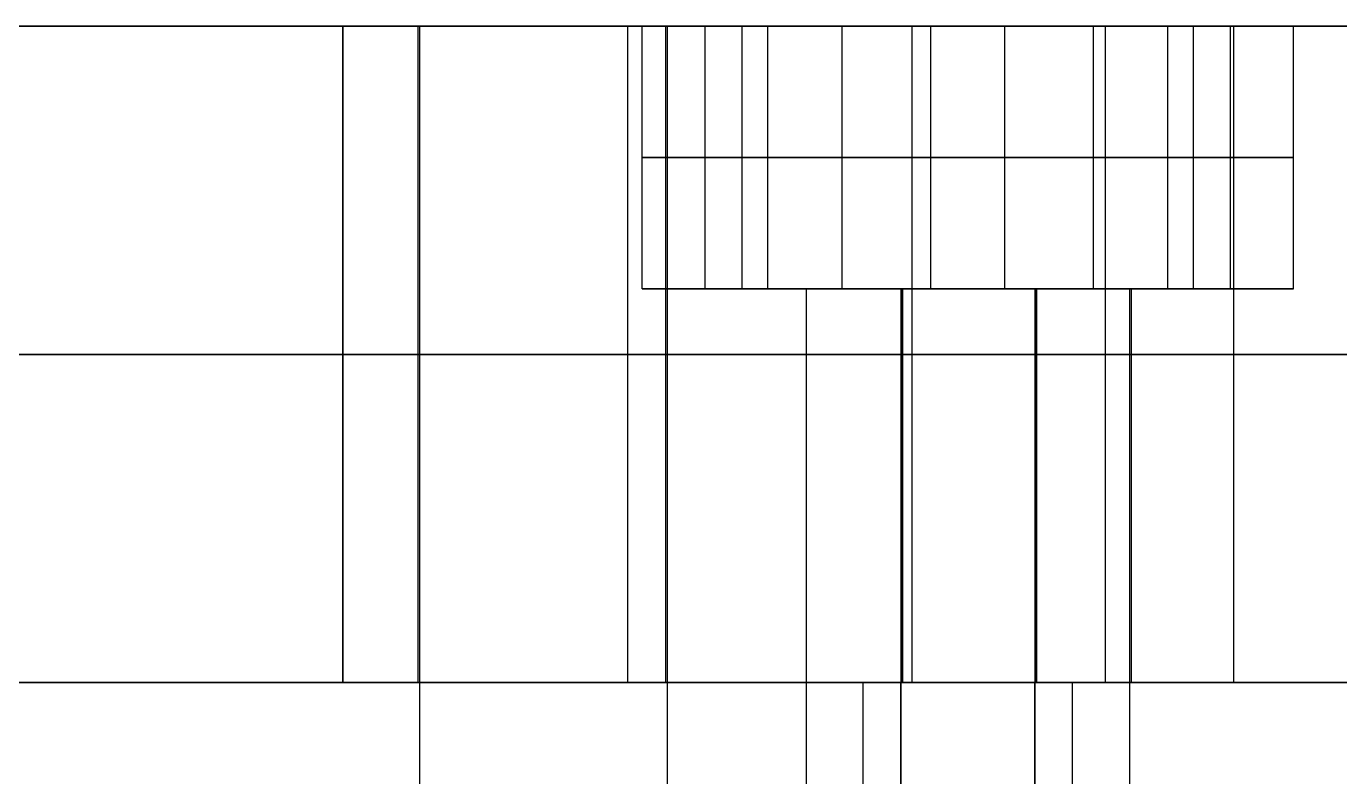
# Model space of a CAD drawing. Header units: millimetres. Extents: x 565 to 905, y -1671 to 168.
# Drawn here: x 594.76 to 624.78, y -30.18 to -13.03 of the extents above; entities that cross this region are included whole.
import ezdxf

# ---------------------------------------------------------------- set-up
doc = ezdxf.new("R2010")
doc.units = ezdxf.units.MM
doc.header["$MEASUREMENT"] = 0
doc.layers.add('V3', color=7, linetype='Continuous', true_color=0x000000)
doc.layers.add('V3 - steel', color=7, linetype='Continuous', true_color=0x191919)

msp = doc.modelspace()

# ---------------------------------------------------------------- linework, layer by layer
at = {"layer": 'V3'}
for p, q in [((612.443, -13.028, 181.5), (582, -13.028, 181.5)), ((610.276, -19.028, 276.662), (610.276, -13.028, 276.662)), ((610.276, -19.028, 173.338), (610.276, -13.028, 173.338)), ((611.125, -19.028, 270.218), (611.125, -13.028, 270.218)), ((611.125, -19.028, 179.782), (611.125, -13.028, 179.782)), ((615.433, -19.028, 280.619), (615.433, -13.028, 280.619)), ((615.433, -19.028, 169.381), (615.433, -13.028, 169.381)), ((617.13, -19.028, 267.73), (617.13, -13.028, 267.73)), ((617.13, -19.028, 182.27), (617.13, -13.028, 182.27)), ((656.113, -13.028, 181.5), (620.966, -13.028, 181.5)), ((621.438, -19.028, 278.132), (621.438, -13.028, 278.132)), ((621.438, -19.028, 171.868), (621.438, -13.028, 171.868)), ((622.287, -19.028, 271.687), (622.287, -13.028, 271.687)), ((622.287, -19.028, 178.313), (622.287, -13.028, 178.313)), ((613.409, -16.028, 267.241), (608.84, -16.028, 273.195)), ((608.84, -16.028, 273.195), (611.712, -16.028, 280.129)), ((611.712, -16.028, 169.871), (608.84, -16.028, 176.805)), ((608.84, -16.028, 176.805), (613.409, -16.028, 182.759)), ((611.712, -16.028, 280.129), (619.154, -16.028, 281.109)), ((619.154, -16.028, 168.891), (611.712, -16.028, 169.871)), ((620.851, -16.028, 268.22), (613.409, -16.028, 267.241)), ((613.409, -16.028, 182.759), (620.851, -16.028, 181.78)), ((619.154, -16.028, 281.109), (623.723, -16.028, 275.154)), ((623.723, -16.028, 174.845), (619.154, -16.028, 168.891)), ((623.723, -16.028, 275.154), (620.851, -16.028, 268.22)), ((620.851, -16.028, 181.78), (623.723, -16.028, 174.845)), ((610.276, -19.028, 276.662), (612.586, -19.028, 275.706)), ((610.276, -19.028, 173.338), (612.586, -19.028, 174.294)), ((613.409, -19.028, 267.241), (614.751, -19.028, 270.479)), ((614.751, -19.028, 179.521), (613.409, -19.028, 182.759)), ((617.812, -19.028, 277.87), (619.154, -19.028, 281.109)), ((619.154, -19.028, 168.891), (617.812, -19.028, 172.13)), ((620.016, -19.028, 272.628), (622.287, -19.028, 271.687)), ((620.016, -19.028, 177.372), (622.287, -19.028, 178.313))]:
    msp.add_line(p, q, dxfattribs=at)
for points in [[(615, -13.028, -15), (598.5, -13.028, -15), (582, -13.028, -15)], [(615, -13.028), (598.5, -13.028), (582, -13.028)], [(615, -13.028, -7.5), (598.5, -13.028, -7.5), (582, -13.028, -7.5)], [(582, -13.028, 30), (592, -13.028, 30), (602, -13.028, 30)], [(602, -13.028), (592, -13.028), (582, -13.028)], [(602, -13.028, 15), (592, -13.028, 15), (582, -13.028, 15)], [(602, -13.028, 7.5), (592, -13.028, 7.5), (582, -13.028, 7.5)], [(602, -13.028, 15), (592, -13.028, 15), (582, -13.028, 15)], [(602, -13.028, 30), (592, -13.028, 30), (582, -13.028, 30)], [(602, -13.028, 22.5), (592, -13.028, 22.5), (582, -13.028, 22.5)], [(602, -13.028, 30), (602, -20.528, 30), (602, -28.028, 30)], [(602, -13.028, 30), (602, -13.028, 15), (602, -13.028)], [(602, -13.028), (602, -20.528), (602, -28.028)], [(602, -13.028), (608.5, -13.028), (615, -13.028)], [(602, -13.028, 15), (602, -20.528, 15), (602, -28.028, 15)], [(602, -28.028), (602, -20.528), (602, -13.028)], [(602, -13.028), (602, -13.028, 7.5), (602, -13.028, 15)], [(602, -28.028, 15), (602, -20.528, 15), (602, -13.028, 15)], [(602, -28.028, 7.5), (602, -20.528, 7.5), (602, -13.028, 7.5)], [(602, -28.028, 15), (602, -20.528, 15), (602, -13.028, 15)], [(602, -13.028, 15), (602, -13.028, 22.5), (602, -13.028, 30)], [(602, -28.028, 30), (602, -20.528, 30), (602, -13.028, 30)], [(602, -28.028, 22.5), (602, -20.528, 22.5), (602, -13.028, 22.5)], [(603.714, -13.028, 227.828), (603.714, -20.528, 227.828), (603.714, -28.028, 227.828)], [(603.714, -13.028, 222.172), (603.714, -20.528, 222.172), (603.714, -28.028, 222.172)], [(608.5, -13.028), (608.5, -20.528), (608.5, -28.028)], [(608.84, -19.028, 273.195), (608.84, -16.028, 273.195), (608.84, -13.028, 273.195)], [(613.409, -13.028, 267.241), (611.125, -13.028, 270.218), (608.84, -13.028, 273.195)], [(608.84, -13.028, 273.195), (610.276, -13.028, 276.662), (611.712, -13.028, 280.129)], [(608.84, -19.028, 176.805), (608.84, -16.028, 176.805), (608.84, -13.028, 176.805)], [(611.712, -13.028, 169.871), (610.276, -13.028, 173.338), (608.84, -13.028, 176.805)], [(608.84, -13.028, 176.805), (611.125, -13.028, 179.782), (613.409, -13.028, 182.759)], [(609.371, -13.028, 227.828), (609.371, -20.528, 227.828), (609.371, -28.028, 227.828)], [(609.371, -13.028, 222.172), (609.371, -20.528, 222.172), (609.371, -28.028, 222.172)], [(611.712, -19.028, 280.129), (611.712, -16.028, 280.129), (611.712, -13.028, 280.129)], [(611.712, -13.028, 280.129), (615.433, -13.028, 280.619), (619.154, -13.028, 281.109)], [(611.712, -19.028, 169.871), (611.712, -16.028, 169.871), (611.712, -13.028, 169.871)], [(619.154, -13.028, 168.891), (615.433, -13.028, 169.381), (611.712, -13.028, 169.871)], [(613.409, -19.028, 267.241), (613.409, -16.028, 267.241), (613.409, -13.028, 267.241)], [(620.851, -13.028, 268.22), (617.13, -13.028, 267.73), (613.409, -13.028, 267.241)], [(613.409, -19.028, 182.759), (613.409, -16.028, 182.759), (613.409, -13.028, 182.759)], [(613.409, -13.028, 182.759), (617.13, -13.028, 182.27), (620.851, -13.028, 181.78)], [(615, -13.028, -15), (615, -13.028, -7.5), (615, -13.028)], [(615, -13.028, -15), (615, -20.528, -15), (615, -28.028, -15)], [(615, -13.028), (615, -20.528), (615, -28.028)], [(615, -13.028, -7.5), (615, -20.528, -7.5), (615, -28.028, -7.5)], [(615, -13.028), (615, -20.528), (615, -28.028)], [(615, -13.028), (615, -13.028, -7.5), (615, -13.028, -15)], [(615, -13.028, -15), (615, -20.528, -15), (615, -28.028, -15)], [(615, -13.028, -15), (630, -13.028, -15), (645, -13.028, -15)], [(615, -13.028, -7.5), (615, -20.528, -7.5), (615, -28.028, -7.5)], [(619.154, -19.028, 281.109), (619.154, -16.028, 281.109), (619.154, -13.028, 281.109)], [(619.154, -13.028, 281.109), (621.438, -13.028, 278.132), (623.723, -13.028, 275.154)], [(619.154, -19.028, 168.891), (619.154, -16.028, 168.891), (619.154, -13.028, 168.891)], [(623.723, -13.028, 174.845), (621.438, -13.028, 171.868), (619.154, -13.028, 168.891)], [(659.423, -13.028, 30), (639.423, -13.028, 30), (619.423, -13.028, 30)], [(619.423, -13.028, 30), (619.423, -20.528, 30), (619.423, -28.028, 30)], [(619.423, -13.028, 30), (619.423, -13.028, 45), (619.423, -13.028, 60)], [(619.423, -13.028, 60), (619.423, -20.528, 60), (619.423, -28.028, 60)], [(619.423, -13.028, 45), (619.423, -20.528, 45), (619.423, -28.028, 45)], [(620.851, -19.028, 268.22), (620.851, -16.028, 268.22), (620.851, -13.028, 268.22)], [(623.723, -13.028, 275.154), (622.287, -13.028, 271.687), (620.851, -13.028, 268.22)], [(620.851, -13.028, 181.78), (622.287, -13.028, 178.313), (623.723, -13.028, 174.845)], [(620.851, -19.028, 181.78), (620.851, -16.028, 181.78), (620.851, -13.028, 181.78)], [(622.352, -13.028, 67.071), (622.352, -20.528, 67.071), (622.352, -28.028, 67.071)], [(623.723, -19.028, 275.154), (623.723, -16.028, 275.154), (623.723, -13.028, 275.154)], [(623.723, -19.028, 174.845), (623.723, -16.028, 174.845), (623.723, -13.028, 174.845)], [(613.409, -19.028, 267.241), (611.125, -19.028, 270.218), (608.84, -19.028, 273.195)], [(608.84, -19.028, 273.195), (610.276, -19.028, 276.662), (611.712, -19.028, 280.129)], [(611.712, -19.028, 169.871), (610.276, -19.028, 173.338), (608.84, -19.028, 176.805)], [(608.84, -19.028, 176.805), (611.125, -19.028, 179.782), (613.409, -19.028, 182.759)], [(611.712, -19.028, 280.129), (615.433, -19.028, 280.619), (619.154, -19.028, 281.109)], [(619.154, -19.028, 168.891), (615.433, -19.028, 169.381), (611.712, -19.028, 169.871)], [(612.586, -19.028, 275.706), (612.586, -23.528, 275.706), (612.586, -28.028, 275.706)], [(612.586, -19.028, 174.294), (612.586, -23.528, 174.294), (612.586, -28.028, 174.294)], [(620.851, -19.028, 268.22), (617.13, -19.028, 267.73), (613.409, -19.028, 267.241)], [(613.409, -19.028, 182.759), (617.13, -19.028, 182.27), (620.851, -19.028, 181.78)], [(614.751, -19.028, 270.479), (614.751, -23.528, 270.479), (614.751, -28.028, 270.479)], [(614.751, -19.028, 179.521), (614.751, -23.528, 179.521), (614.751, -28.028, 179.521)], [(614.767, -28.028, 179.527), (614.767, -23.528, 179.527), (614.767, -19.028, 179.527)], [(614.772, -19.028, 270.47), (614.772, -23.528, 270.47), (614.772, -28.028, 270.47)], [(614.79, -19.028, 179.537), (614.79, -23.528, 179.537), (614.79, -28.028, 179.537)], [(614.79, -19.028, 270.463), (614.79, -23.528, 270.463), (614.79, -28.028, 270.463)], [(617.812, -19.028, 172.13), (617.812, -23.528, 172.13), (617.812, -28.028, 172.13)], [(617.812, -19.028, 277.87), (617.812, -23.528, 277.87), (617.812, -28.028, 277.87)], [(617.83, -28.028, 277.863), (617.83, -23.528, 277.863), (617.83, -19.028, 277.863)], [(617.835, -19.028, 172.139), (617.835, -23.528, 172.139), (617.835, -28.028, 172.139)], [(617.851, -19.028, 172.146), (617.851, -23.528, 172.146), (617.851, -28.028, 172.146)], [(617.852, -19.028, 277.854), (617.852, -23.528, 277.854), (617.852, -28.028, 277.854)], [(619.154, -19.028, 281.109), (621.438, -19.028, 278.132), (623.723, -19.028, 275.154)], [(623.723, -19.028, 174.845), (621.438, -19.028, 171.868), (619.154, -19.028, 168.891)], [(620.016, -19.028, 272.628), (620.016, -23.528, 272.628), (620.016, -28.028, 272.628)], [(620.016, -19.028, 177.372), (620.016, -23.528, 177.372), (620.016, -28.028, 177.372)], [(623.723, -19.028, 275.154), (622.287, -19.028, 271.687), (620.851, -19.028, 268.22)], [(620.851, -19.028, 181.78), (622.287, -19.028, 178.313), (623.723, -19.028, 174.845)], [(582, -20.528, 30), (592, -20.528, 30), (602, -20.528, 30)], [(602, -20.528, 30), (602, -20.528, 15), (602, -20.528)], [(602, -20.528), (608.5, -20.528), (615, -20.528)], [(602, -20.528), (602, -20.528, 7.5), (602, -20.528, 15)], [(602, -20.528, 15), (602, -20.528, 22.5), (602, -20.528, 30)], [(615, -20.528, -15), (615, -20.528, -7.5), (615, -20.528)], [(615, -20.528), (615, -20.528, -7.5), (615, -20.528, -15)], [(615, -20.528, -15), (630, -20.528, -15), (645, -20.528, -15)], [(659.423, -20.528, 30), (639.423, -20.528, 30), (619.423, -20.528, 30)], [(619.423, -20.528, 30), (619.423, -20.528, 45), (619.423, -20.528, 60)], [(582, -28.028, 30), (592, -28.028, 30), (602, -28.028, 30)], [(656.113, -28.028, 181.5), (619.057, -28.028, 181.5), (582, -28.028, 181.5)], [(602, -28.028, 30), (602, -28.028, 15), (602, -28.028)], [(602, -28.028), (608.5, -28.028), (615, -28.028)], [(868, -28.028), (735, -28.028), (602, -28.028)], [(868, -28.028, 15), (735, -28.028, 15), (602, -28.028, 15)], [(602, -28.028), (602, -28.028, 7.5), (602, -28.028, 15)], [(868, -28.028, 7.5), (735, -28.028, 7.5), (602, -28.028, 7.5)], [(868, -28.028, 15), (735, -28.028, 15), (602, -28.028, 15)], [(868, -28.028, 30), (735, -28.028, 30), (602, -28.028, 30)], [(602, -28.028, 15), (602, -28.028, 22.5), (602, -28.028, 30)], [(868, -28.028, 22.5), (735, -28.028, 22.5), (602, -28.028, 22.5)], [(615, -28.028, -15), (615, -28.028, -7.5), (615, -28.028)], [(615, -28.028, -15), (630, -28.028, -15), (645, -28.028, -15)], [(645, -28.028), (630, -28.028), (615, -28.028)], [(615, -28.028), (615, -28.028, -7.5), (615, -28.028, -15)], [(615, -28.028, -15), (630, -28.028, -15), (645, -28.028, -15)], [(659.423, -28.028, 30), (639.423, -28.028, 30), (619.423, -28.028, 30)], [(619.423, -28.028, 30), (619.423, -28.028, 45), (619.423, -28.028, 60)]]:
    msp.add_open_spline(points, degree=2, dxfattribs=at)
for points, weights, knots in [([(888, -13.028, 225), (888, -13.028, 378), (735, -13.028, 378), (582, -13.028, 378), (582, -13.028, 225)], [1, 0.707106781187, 1, 0.707106781187, 1], [-3194.327352, -3194.327352, -3194.327352, -2953.995514, -2953.995514, -2713.663676, -2713.663676, -2713.663676]), ([(603.714, -13.028, 227.828), (606.543, -13.028, 230.657), (609.371, -13.028, 227.828), (612.199, -13.028, 225), (609.371, -13.028, 222.172), (606.543, -13.028, 219.343), (603.714, -13.028, 222.172), (600.886, -13.028, 225), (603.714, -13.028, 227.828)], [1, 0.707106781187, 1, 0.707106781187, 1, 0.707106781187, 1, 0.707106781187, 1], [-1719.867229, -1719.867229, -1719.867229, -1712.013247, -1712.013247, -1704.159265, -1704.159265, -1696.305284, -1696.305284, -1688.451302, -1688.451302, -1688.451302]), ([(617.83, -19.028, 277.863), (617.821, -19.028, 277.867), (617.812, -19.028, 277.87), (614.117, -19.028, 279.401), (612.586, -19.028, 275.706), (611.055, -19.028, 272.01), (614.751, -19.028, 270.479)], [0.998038896372, 0.999016143316, 1, 0.707106781187, 1, 0.707106781187, 1], [12.545265, 12.545265, 12.545265, 12.566371, 12.566371, 18.849556, 18.849556, 25.132741, 25.132741, 25.132741]), ([(614.767, -19.028, 179.527), (614.759, -19.028, 179.524), (614.751, -19.028, 179.521), (611.055, -19.028, 177.99), (612.586, -19.028, 174.294), (614.117, -19.028, 170.599), (617.812, -19.028, 172.13)], [0.998170332995, 0.999082291082, 1, 0.707106781187, 1, 0.707106781187, 1], [12.546684, 12.546684, 12.546684, 12.566371, 12.566371, 18.849556, 18.849556, 25.132741, 25.132741, 25.132741]), ([(614.772, -19.028, 270.47), (614.781, -19.028, 270.467), (614.79, -19.028, 270.463), (618.486, -19.028, 268.932), (620.016, -19.028, 272.628), (621.547, -19.028, 276.323), (617.852, -19.028, 277.854)], [0.99803897242, 0.999016181597, 1, 0.707106781187, 1, 0.707106920849, 0.999999720675], [29.555188, 29.555188, 29.555188, 29.576293, 29.576293, 35.85948, 35.85948, 42.142664, 42.142664, 42.142664]), ([(617.835, -19.028, 172.139), (617.843, -19.028, 172.143), (617.851, -19.028, 172.146), (621.547, -19.028, 173.677), (620.016, -19.028, 177.372), (618.486, -19.028, 181.068), (614.79, -19.028, 179.537)], [0.998170333429, 0.999082291301, 1, 0.707106781187, 1, 0.707106851018, 0.999999860338], [54.689348, 54.689348, 54.689348, 54.709035, 54.709035, 60.992221, 60.992221, 67.275405, 67.275405, 67.275405]), ([(888, -20.528, 225), (888, -20.528, 378), (735, -20.528, 378), (582, -20.528, 378), (582, -20.528, 225)], [1, 0.707106781187, 1, 0.707106781187, 1], [-3194.327352, -3194.327352, -3194.327352, -2953.995514, -2953.995514, -2713.663676, -2713.663676, -2713.663676]), ([(603.714, -20.528, 227.828), (606.543, -20.528, 230.657), (609.371, -20.528, 227.828), (612.199, -20.528, 225), (609.371, -20.528, 222.172), (606.543, -20.528, 219.343), (603.714, -20.528, 222.172), (600.886, -20.528, 225), (603.714, -20.528, 227.828)], [1, 0.707106781187, 1, 0.707106781187, 1, 0.707106781187, 1, 0.707106781187, 1], [-1719.867229, -1719.867229, -1719.867229, -1712.013247, -1712.013247, -1704.159265, -1704.159265, -1696.305284, -1696.305284, -1688.451302, -1688.451302, -1688.451302]), ([(617.852, -20.528, 277.854), (621.547, -20.528, 276.323), (620.016, -20.528, 272.628), (618.486, -20.528, 268.932), (614.79, -20.528, 270.463), (614.781, -20.528, 270.467), (614.772, -20.528, 270.47)], [0.999999860338, 0.707106851018, 1, 0.707106781187, 1, 0.999016181597, 0.998038972419], [-42.142664, -42.142664, -42.142664, -35.859479, -35.859479, -29.576293, -29.576293, -29.555188, -29.555188, -29.555188]), ([(614.79, -20.528, 179.537), (618.486, -20.528, 181.068), (620.016, -20.528, 177.372), (621.547, -20.528, 173.677), (617.851, -20.528, 172.146), (617.843, -20.528, 172.143), (617.835, -20.528, 172.139)], [0.999999860338, 0.707106851018, 1, 0.707106781187, 1, 0.999082291082, 0.998170332995], [-67.275405, -67.275405, -67.275405, -60.992221, -60.992221, -54.709035, -54.709035, -54.689348, -54.689348, -54.689348]), ([(888, -28.028, 225), (888, -28.028, 378), (735, -28.028, 378), (582, -28.028, 378), (582, -28.028, 225)], [1, 0.707106781187, 1, 0.707106781187, 1], [-3194.327352, -3194.327352, -3194.327352, -2953.995514, -2953.995514, -2713.663676, -2713.663676, -2713.663676]), ([(603.714, -28.028, 227.828), (606.543, -28.028, 230.657), (609.371, -28.028, 227.828), (612.199, -28.028, 225), (609.371, -28.028, 222.172), (606.543, -28.028, 219.343), (603.714, -28.028, 222.172), (600.886, -28.028, 225), (603.714, -28.028, 227.828)], [1, 0.707106781187, 1, 0.707106781187, 1, 0.707106781187, 1, 0.707106781187, 1], [-1719.867229, -1719.867229, -1719.867229, -1712.013247, -1712.013247, -1704.159265, -1704.159265, -1696.305284, -1696.305284, -1688.451302, -1688.451302, -1688.451302]), ([(617.83, -28.028, 277.863), (617.821, -28.028, 277.867), (617.812, -28.028, 277.87), (614.117, -28.028, 279.401), (612.586, -28.028, 275.706), (611.055, -28.028, 272.01), (614.751, -28.028, 270.479)], [0.998038896371, 0.999016143316, 1, 0.707106781187, 1, 0.707106781187, 1], [51.815173, 51.815173, 51.815173, 51.836279, 51.836279, 58.119464, 58.119464, 64.402649, 64.402649, 64.402649]), ([(614.767, -28.028, 179.527), (614.759, -28.028, 179.524), (614.751, -28.028, 179.521), (611.055, -28.028, 177.99), (612.586, -28.028, 174.294), (614.117, -28.028, 170.599), (617.812, -28.028, 172.13)], [0.998170332994, 0.999082291082, 1, 0.707106781187, 1, 0.707106781187, 1], [51.816592, 51.816592, 51.816592, 51.836279, 51.836279, 58.119464, 58.119464, 64.402649, 64.402649, 64.402649]), ([(614.772, -28.028, 270.47), (614.781, -28.028, 270.467), (614.79, -28.028, 270.463), (618.486, -28.028, 268.932), (620.016, -28.028, 272.628), (621.547, -28.028, 276.323), (617.852, -28.028, 277.854)], [0.99803897242, 0.999016181597, 1, 0.707106781187, 1, 0.707106851018, 0.999999860338], [29.555188, 29.555188, 29.555188, 29.576293, 29.576293, 35.859479, 35.859479, 42.142664, 42.142664, 42.142664]), ([(617.835, -28.028, 172.139), (617.843, -28.028, 172.143), (617.851, -28.028, 172.146), (621.547, -28.028, 173.677), (620.016, -28.028, 177.372), (618.486, -28.028, 181.068), (614.79, -28.028, 179.537)], [0.998170332994, 0.999082291082, 1, 0.707106781187, 1, 0.707106851018, 0.999999860338], [54.689348, 54.689348, 54.689348, 54.709035, 54.709035, 60.992221, 60.992221, 67.275405, 67.275405, 67.275405])]:
    msp.add_rational_spline(points, weights, degree=2, knots=knots, dxfattribs=at)
for points, weights in [([(619.423, -13.028, 60), (619.423, -13.028, 70), (629.423, -13.028, 70)], [0.999999860338, 0.707106920849, 0.999999860338]), ([(614.751, -19.028, 270.479), (614.762, -19.028, 270.475), (614.772, -19.028, 270.47)], [1, 0.998785521951, 0.997581115538]), ([(614.79, -19.028, 179.537), (614.779, -19.028, 179.532), (614.767, -19.028, 179.527)], [1, 0.998719450978, 0.997450099249]), ([(617.812, -19.028, 172.13), (617.824, -19.028, 172.134), (617.835, -19.028, 172.139)], [1, 0.998719450977, 0.997450099249]), ([(617.852, -19.028, 277.854), (617.841, -19.028, 277.859), (617.83, -19.028, 277.863)], [0.999999860338, 0.998785421997, 0.997581054644]), ([(614.767, -20.528, 179.527), (614.779, -20.528, 179.532), (614.79, -20.528, 179.537)], [0.997450099249, 0.998719450977, 1]), ([(617.83, -20.528, 277.863), (617.841, -20.528, 277.859), (617.852, -20.528, 277.854)], [0.99758105407, 0.998785421708, 0.999999860338]), ([(619.423, -20.528, 60), (619.423, -20.528, 70), (629.423, -20.528, 70)], [0.999999860338, 0.707106920849, 0.999999860338]), ([(614.751, -28.028, 270.479), (614.762, -28.028, 270.475), (614.772, -28.028, 270.47)], [1, 0.99878552195, 0.997581115537]), ([(614.79, -28.028, 179.537), (614.779, -28.028, 179.532), (614.767, -28.028, 179.527)], [1, 0.998719450978, 0.997450099249]), ([(617.812, -28.028, 172.13), (617.824, -28.028, 172.134), (617.835, -28.028, 172.139)], [1, 0.998719450977, 0.997450099249]), ([(617.852, -28.028, 277.854), (617.841, -28.028, 277.859), (617.83, -28.028, 277.863)], [0.999999860338, 0.998785421708, 0.99758105407]), ([(619.423, -28.028, 60), (619.423, -28.028, 70), (629.423, -28.028, 70)], [0.999999860338, 0.707106920849, 0.999999860338])]:
    msp.add_rational_spline(points, weights, degree=2, dxfattribs=at)
at = {"layer": 'V3 - steel'}
for p, q in [((603.757, -13.028, 222.129), (609.414, -13.028, 227.786)), ((603.757, -13.028, 227.786), (609.414, -13.028, 222.129)), ((610.276, -19.028, 173.338), (610.276, -13.028, 173.338)), ((610.276, -13.028, 173.338), (622.287, -13.028, 178.313)), ((610.276, -19.028, 276.662), (610.276, -13.028, 276.662)), ((610.276, -13.028, 276.662), (622.287, -13.028, 271.687)), ((611.125, -19.028, 179.782), (611.125, -13.028, 179.782)), ((611.125, -19.028, 270.218), (611.125, -13.028, 270.218)), ((619.154, -13.028, 168.891), (613.409, -13.028, 182.759)), ((613.409, -13.028, 267.241), (619.154, -13.028, 281.109)), ((615.433, -19.028, 169.381), (615.433, -13.028, 169.381)), ((615.433, -19.028, 280.619), (615.433, -13.028, 280.619)), ((617.13, -19.028, 182.27), (617.13, -13.028, 182.27)), ((617.13, -19.028, 267.73), (617.13, -13.028, 267.73)), ((621.438, -19.028, 171.868), (621.438, -13.028, 171.868)), ((621.438, -19.028, 278.132), (621.438, -13.028, 278.132)), ((622.287, -19.028, 178.313), (622.287, -13.028, 178.313)), ((622.287, -19.028, 271.687), (622.287, -13.028, 271.687)), ((611.712, -16.028, 169.871), (608.84, -16.028, 176.805)), ((608.84, -16.028, 176.805), (613.409, -16.028, 182.759)), ((613.409, -16.028, 267.241), (608.84, -16.028, 273.195)), ((608.84, -16.028, 273.195), (611.712, -16.028, 280.129)), ((619.154, -16.028, 168.891), (611.712, -16.028, 169.871)), ((611.712, -16.028, 280.129), (619.154, -16.028, 281.109)), ((613.409, -16.028, 182.759), (620.851, -16.028, 181.78)), ((620.851, -16.028, 268.22), (613.409, -16.028, 267.241)), ((623.723, -16.028, 174.845), (619.154, -16.028, 168.891)), ((619.154, -16.028, 281.109), (623.723, -16.028, 275.154)), ((620.851, -16.028, 181.78), (623.723, -16.028, 174.845)), ((623.723, -16.028, 275.154), (620.851, -16.028, 268.22)), ((610.276, -19.028, 173.338), (612.586, -19.028, 174.294)), ((610.276, -19.028, 276.662), (612.586, -19.028, 275.706)), ((614.751, -19.028, 179.521), (613.409, -19.028, 182.759)), ((613.409, -19.028, 267.241), (614.751, -19.028, 270.479)), ((619.154, -19.028, 168.891), (617.812, -19.028, 172.13)), ((617.812, -19.028, 277.87), (619.154, -19.028, 281.109)), ((619.977, -19.028, 177.356), (622.287, -19.028, 178.313)), ((619.977, -19.028, 272.644), (622.287, -19.028, 271.687))]:
    msp.add_line(p, q, dxfattribs=at)
for points, knots in [([(609.414, -13.028, 227.786), (612.242, -13.028, 224.957), (609.414, -13.028, 222.129), (606.585, -13.028, 219.301), (603.757, -13.028, 222.129), (600.928, -13.028, 224.957), (603.757, -13.028, 227.786), (606.585, -13.028, 230.614), (609.414, -13.028, 227.786)], [0, 0, 0, 6.283185, 6.283185, 12.566371, 12.566371, 18.849556, 18.849556, 25.132741, 25.132741, 25.132741]), ([(617.812, -19.028, 172.13), (621.508, -19.028, 173.66), (619.977, -19.028, 177.356), (618.446, -19.028, 181.051), (614.751, -19.028, 179.521), (611.055, -19.028, 177.99), (612.586, -19.028, 174.294), (614.117, -19.028, 170.599), (617.812, -19.028, 172.13)], [0, 0, 0, 6.283185, 6.283185, 12.566371, 12.566371, 18.849556, 18.849556, 25.132741, 25.132741, 25.132741]), ([(614.751, -19.028, 270.479), (618.446, -19.028, 268.949), (619.977, -19.028, 272.644), (621.508, -19.028, 276.34), (617.812, -19.028, 277.87), (614.117, -19.028, 279.401), (612.586, -19.028, 275.706), (611.055, -19.028, 272.01), (614.751, -19.028, 270.479)], [0, 0, 0, 6.283185, 6.283185, 12.566371, 12.566371, 18.849556, 18.849556, 25.132741, 25.132741, 25.132741]), ([(618.673, -28.028, 170.051), (612.899, -28.028, 167.659), (610.507, -28.028, 173.433), (608.115, -28.028, 179.208), (613.89, -28.028, 181.599), (619.664, -28.028, 183.991), (622.056, -28.028, 178.217), (624.448, -28.028, 172.443), (618.673, -28.028, 170.051)], [0, 0, 0, 9.817477, 9.817477, 19.634954, 19.634954, 29.452431, 29.452431, 39.269908, 39.269908, 39.269908]), ([(613.89, -28.028, 268.401), (608.115, -28.028, 270.792), (610.507, -28.028, 276.567), (612.899, -28.028, 282.341), (618.673, -28.028, 279.949), (624.448, -28.028, 277.557), (622.056, -28.028, 271.783), (619.664, -28.028, 266.009), (613.89, -28.028, 268.401)], [0, 0, 0, 9.817477, 9.817477, 19.634954, 19.634954, 29.452431, 29.452431, 39.269908, 39.269908, 39.269908]), ([(617.812, -28.028, 172.13), (621.508, -28.028, 173.66), (619.977, -28.028, 177.356), (618.446, -28.028, 181.051), (614.751, -28.028, 179.521), (611.055, -28.028, 177.99), (612.586, -28.028, 174.294), (614.117, -28.028, 170.599), (617.812, -28.028, 172.13)], [39.269908, 39.269908, 39.269908, 45.553093, 45.553093, 51.836279, 51.836279, 58.119464, 58.119464, 64.402649, 64.402649, 64.402649]), ([(614.751, -28.028, 270.479), (618.446, -28.028, 268.949), (619.977, -28.028, 272.644), (621.508, -28.028, 276.34), (617.812, -28.028, 277.87), (614.117, -28.028, 279.401), (612.586, -28.028, 275.706), (611.055, -28.028, 272.01), (614.751, -28.028, 270.479)], [39.269908, 39.269908, 39.269908, 45.553093, 45.553093, 51.836279, 51.836279, 58.119464, 58.119464, 64.402649, 64.402649, 64.402649])]:
    msp.add_rational_spline(points, [1, 0.707106781187, 1, 0.707106781187, 1, 0.707106781187, 1, 0.707106781187, 1], degree=2, knots=knots, dxfattribs=at)
for points in [[(603.757, -93.028, 222.129), (603.757, -53.028, 222.129), (603.757, -13.028, 222.129)], [(603.757, -93.028, 227.786), (603.757, -53.028, 227.786), (603.757, -13.028, 227.786)], [(608.84, -19.028, 176.805), (608.84, -16.028, 176.805), (608.84, -13.028, 176.805)], [(611.712, -13.028, 169.871), (610.276, -13.028, 173.338), (608.84, -13.028, 176.805)], [(608.84, -13.028, 176.805), (611.125, -13.028, 179.782), (613.409, -13.028, 182.759)], [(608.84, -19.028, 273.195), (608.84, -16.028, 273.195), (608.84, -13.028, 273.195)], [(613.409, -13.028, 267.241), (611.125, -13.028, 270.218), (608.84, -13.028, 273.195)], [(608.84, -13.028, 273.195), (610.276, -13.028, 276.662), (611.712, -13.028, 280.129)], [(609.414, -93.028, 227.786), (609.414, -53.028, 227.786), (609.414, -13.028, 227.786)], [(609.414, -93.028, 222.129), (609.414, -53.028, 222.129), (609.414, -13.028, 222.129)], [(611.712, -19.028, 169.871), (611.712, -16.028, 169.871), (611.712, -13.028, 169.871)], [(619.154, -13.028, 168.891), (615.433, -13.028, 169.381), (611.712, -13.028, 169.871)], [(611.712, -19.028, 280.129), (611.712, -16.028, 280.129), (611.712, -13.028, 280.129)], [(611.712, -13.028, 280.129), (615.433, -13.028, 280.619), (619.154, -13.028, 281.109)], [(613.409, -19.028, 182.759), (613.409, -16.028, 182.759), (613.409, -13.028, 182.759)], [(613.409, -13.028, 182.759), (617.13, -13.028, 182.27), (620.851, -13.028, 181.78)], [(613.409, -19.028, 267.241), (613.409, -16.028, 267.241), (613.409, -13.028, 267.241)], [(620.851, -13.028, 268.22), (617.13, -13.028, 267.73), (613.409, -13.028, 267.241)], [(619.154, -19.028, 168.891), (619.154, -16.028, 168.891), (619.154, -13.028, 168.891)], [(623.723, -13.028, 174.845), (621.438, -13.028, 171.868), (619.154, -13.028, 168.891)], [(619.154, -19.028, 281.109), (619.154, -16.028, 281.109), (619.154, -13.028, 281.109)], [(619.154, -13.028, 281.109), (621.438, -13.028, 278.132), (623.723, -13.028, 275.154)], [(620.851, -13.028, 181.78), (622.287, -13.028, 178.313), (623.723, -13.028, 174.845)], [(620.851, -19.028, 181.78), (620.851, -16.028, 181.78), (620.851, -13.028, 181.78)], [(620.851, -19.028, 268.22), (620.851, -16.028, 268.22), (620.851, -13.028, 268.22)], [(623.723, -13.028, 275.154), (622.287, -13.028, 271.687), (620.851, -13.028, 268.22)], [(623.723, -19.028, 174.845), (623.723, -16.028, 174.845), (623.723, -13.028, 174.845)], [(623.723, -19.028, 275.154), (623.723, -16.028, 275.154), (623.723, -13.028, 275.154)], [(611.712, -19.028, 169.871), (610.276, -19.028, 173.338), (608.84, -19.028, 176.805)], [(608.84, -19.028, 176.805), (611.125, -19.028, 179.782), (613.409, -19.028, 182.759)], [(613.409, -19.028, 267.241), (611.125, -19.028, 270.218), (608.84, -19.028, 273.195)], [(608.84, -19.028, 273.195), (610.276, -19.028, 276.662), (611.712, -19.028, 280.129)], [(619.154, -19.028, 168.891), (615.433, -19.028, 169.381), (611.712, -19.028, 169.871)], [(611.712, -19.028, 280.129), (615.433, -19.028, 280.619), (619.154, -19.028, 281.109)], [(612.586, -19.028, 174.294), (612.586, -41.528, 174.294), (612.586, -64.028, 174.294)], [(612.586, -19.028, 275.706), (612.586, -41.528, 275.706), (612.586, -64.028, 275.706)], [(613.409, -19.028, 182.759), (617.13, -19.028, 182.27), (620.851, -19.028, 181.78)], [(620.851, -19.028, 268.22), (617.13, -19.028, 267.73), (613.409, -19.028, 267.241)], [(614.751, -19.028, 179.521), (614.751, -41.528, 179.521), (614.751, -64.028, 179.521)], [(614.751, -19.028, 270.479), (614.751, -41.528, 270.479), (614.751, -64.028, 270.479)], [(617.812, -19.028, 172.13), (617.812, -41.528, 172.13), (617.812, -64.028, 172.13)], [(617.812, -19.028, 277.87), (617.812, -41.528, 277.87), (617.812, -64.028, 277.87)], [(623.723, -19.028, 174.845), (621.438, -19.028, 171.868), (619.154, -19.028, 168.891)], [(619.154, -19.028, 281.109), (621.438, -19.028, 278.132), (623.723, -19.028, 275.154)], [(619.977, -19.028, 177.356), (619.977, -41.528, 177.356), (619.977, -64.028, 177.356)], [(619.977, -19.028, 272.644), (619.977, -41.528, 272.644), (619.977, -64.028, 272.644)], [(620.851, -19.028, 181.78), (622.287, -19.028, 178.313), (623.723, -19.028, 174.845)], [(623.723, -19.028, 275.154), (622.287, -19.028, 271.687), (620.851, -19.028, 268.22)], [(613.89, -48.028, 268.401), (613.89, -38.028, 268.401), (613.89, -28.028, 268.401)], [(614.751, -48.028, 270.479), (614.751, -38.028, 270.479), (614.751, -28.028, 270.479)], [(617.812, -48.028, 172.13), (617.812, -38.028, 172.13), (617.812, -28.028, 172.13)], [(618.673, -48.028, 170.051), (618.673, -38.028, 170.051), (618.673, -28.028, 170.051)]]:
    msp.add_open_spline(points, degree=2, dxfattribs=at)

doc.saveas('drawing.dxf')
